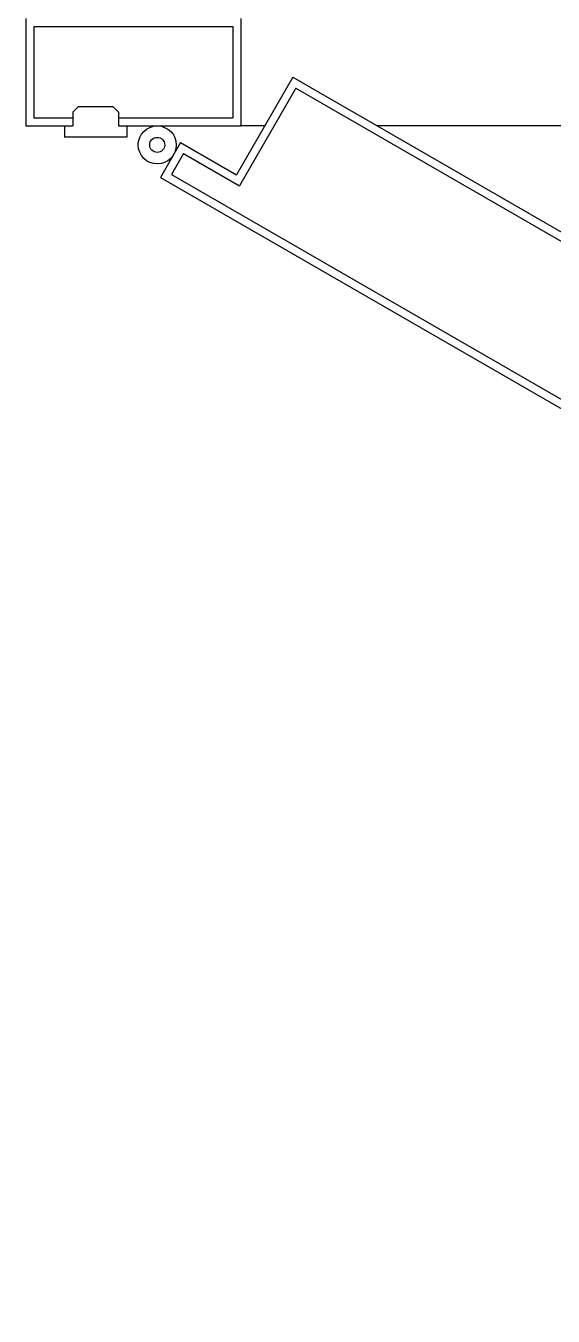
# Model space of a CAD drawing. Header units: inches. Extents: x -26985 to 86262, y -10753 to 149570.
# Drawn here: x -3848.6 to -3652.3, y 44883.7 to 45364.2 of the extents above; entities that cross this region are included whole.
import ezdxf

# ---------------------------------------------------------------- set-up
doc = ezdxf.new("R2010")
doc.units = ezdxf.units.IN
doc.header["$MEASUREMENT"] = 0
doc.layers.add('JYKC', color=4, linetype='Continuous')

# ---------------------------------------------------------------- blocks, each defined once
blk = doc.blocks.new('JYGM-B800-P')
at = {"layer": 'JYKC', "color": 136, "linetype": 'Continuous', "lineweight": -3}
for p, q in [((-80, 0), (-80, -40)), ((0, 0), (0, -40)), ((-77, -3), (-3, -3)), ((-77, -3), (-77, -37)), ((-3, -3), (-3, -37)), ((20.48, -25.95), (-0.52, -62.32)), ((20.48, -25.95), (708.1, -422.95)), ((-77, -37), (-62.46, -37)), ((-45.54, -37), (-3, -37)), ((-80, -40), (-62.46, -40)), ((-45.54, -40), (0, -40)), ((-21.31, -50.32), (-25.81, -58.12)), ((-21.31, -50.32), (-0.52, -62.32)), ((-25.81, -58.12), (703.39, -479.12))]:
    blk.add_line(p, q, dxfattribs=at)
at = {"layer": 'JYKC', "color": 132, "linetype": 'Continuous', "lineweight": -3}
for p, q in [((19.38, -21.85), (-1.62, -58.22)), ((19.38, -21.85), (712.2, -421.85)), ((8.9, -40), (0, -40)), ((800, -40), (50.81, -40)), ((-22.41, -46.22), (-29.91, -59.22)), ((-22.41, -46.22), (-1.62, -58.22)), ((-29.91, -59.22), (704.48, -483.22))]:
    blk.add_line(p, q, dxfattribs=at)
at = {"layer": 'JYKC', "color": 136}
for p, q in [((-60.46, -32.93), (-62.46, -34.93)), ((-47.54, -32.93), (-60.46, -32.93)), ((-45.54, -34.93), (-47.54, -32.93)), ((-62.46, -34.93), (-62.46, -40)), ((-45.54, -34.93), (-45.54, -40)), ((-65.55, -40), (-65.55, -44.25)), ((-42.45, -40), (-42.45, -44.25)), ((-42.45, -44.25), (-65.55, -44.25))]:
    blk.add_line(p, q, dxfattribs=at)
at = {"layer": 'JYKC', "color": 136, "linetype": 'Continuous', "lineweight": -3}
for radius in [7.09, 2.8]:
    blk.add_circle((-31.09, -47.09), radius, dxfattribs=at)
blk = doc.blocks.new('2135136')
at = {"layer": 'JYKC', "color": 7, "rotation": 90}
blk.add_blockref('JYGM-B800-P', (50308.39, -3125.83), dxfattribs=at)

msp = doc.modelspace()

# ---------------------------------------------------------------- block references
at = {"layer": 'JYKC', "color": 0, "linetype": 'Continuous', "lineweight": -3, "rotation": 270}
msp.add_blockref('2135136', (-642.72, 95675.3), dxfattribs=at)

doc.saveas('drawing.dxf')
